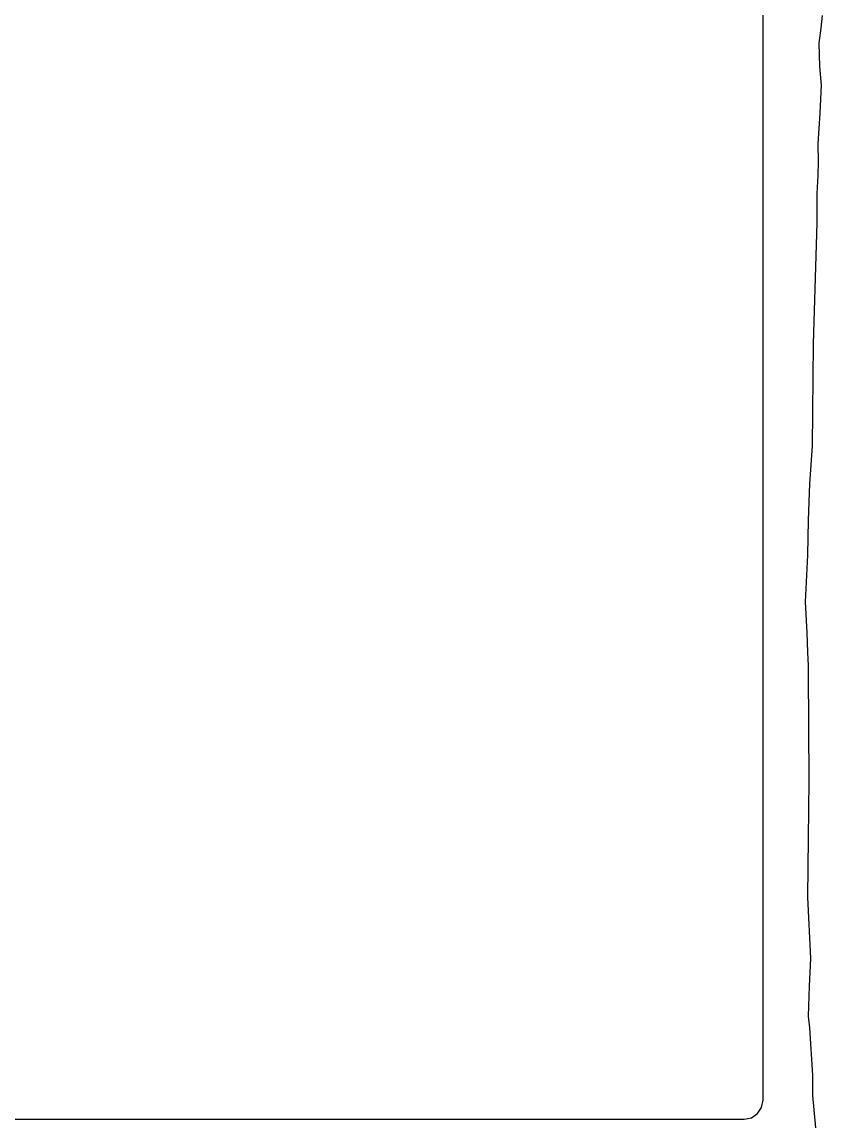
# Model space of a CAD drawing. Extents: x -2300 to 2026, y -6513 to 1502.
# Drawn here: x -2061.7 to -1988.4, y -3893.2 to -3792.5 of the extents above; entities that cross this region are included whole.
import ezdxf

# ---------------------------------------------------------------- set-up
doc = ezdxf.new("R2010")
doc.units = 0

msp = doc.modelspace()

# ---------------------------------------------------------------- linework, layer by layer
at = {"layer": 'Layer 1'}
for p, q in [((-1993.79, -3807.51), (-1993.79, -3771.34)), ((-1988.393912, -3791.878913), (-1988.502433, -3793.042653)), ((-1988.502433, -3793.042653), (-1988.685355, -3794.416363)), ((-1988.685355, -3794.416363), (-1988.628541, -3796.555033)), ((-1988.628541, -3796.555033), (-1988.484336, -3798.243493)), ((-1988.484336, -3798.243493), (-1988.596199, -3800.831534)), ((-1988.596199, -3800.831534), (-1988.776308, -3803.615783)), ((-1988.776308, -3803.615783), (-1988.747903, -3805.239473)), ((-1988.747903, -3805.239473), (-1988.777875, -3806.519843)), ((-1988.777875, -3806.519843), (-1988.864171, -3808.193273)), ((-1993.78973, -3891.29016), (-1993.79, -3807.51)), ((-1988.864171, -3808.193273), (-1988.864171, -3810.872543)), ((-1988.864171, -3810.872543), (-1989.217124, -3821.976743)), ((-1989.217124, -3821.976743), (-1989.304457, -3831.324973)), ((-1989.304457, -3831.324973), (-1989.534411, -3834.790583)), ((-1989.534411, -3834.790583), (-1989.674153, -3838.12157)), ((-1989.674153, -3838.12157), (-1989.71528, -3841.347783)), ((-1989.71528, -3841.347783), (-1989.949891, -3845.606923)), ((-1989.949891, -3845.606923), (-1989.771605, -3848.470343)), ((-1989.771605, -3848.470343), (-1989.714752, -3850.242833)), ((-1989.714752, -3850.242833), (-1989.674958, -3851.473243)), ((-1989.674958, -3851.473243), (-1989.661623, -3851.87943)), ((-1989.661623, -3851.87943), (-1989.658025, -3851.993941)), ((-1989.658025, -3851.993941), (-1989.66, -3852.03)), ((-1989.66, -3852.03), (-1989.601093, -3862.02042)), ((-1989.601093, -3862.02042), (-1989.671644, -3867.283864)), ((-1989.671644, -3867.283864), (-1989.718398, -3872.68542)), ((-1989.718398, -3872.68542), (-1989.455361, -3878.32018)), ((-1989.455361, -3878.32018), (-1989.571302, -3880.831621)), ((-1989.571302, -3880.831621), (-1989.66, -3883.59786)), ((-1989.66, -3883.59786), (-1989.54115, -3884.65429)), ((-1989.54115, -3884.65429), (-1989.273964, -3889.00064)), ((-1989.273964, -3889.00064), (-1989.276504, -3890.86309)), ((-1989.276504, -3890.86309), (-1988.826904, -3895.48757)), ((-1993.927375, -3891.971299), (-1993.78973, -3891.29016)), ((-1994.858801, -3892.902496), (-1994.302495, -3892.527504)), ((-1994.302495, -3892.527504), (-1993.927375, -3891.971299)), ((-2134.681589, -3893.039459), (-1995.54, -3893.04)), ((-1995.54, -3893.04), (-1994.858801, -3892.902496))]:
    msp.add_line(p, q, dxfattribs=at)

doc.saveas('drawing.dxf')
